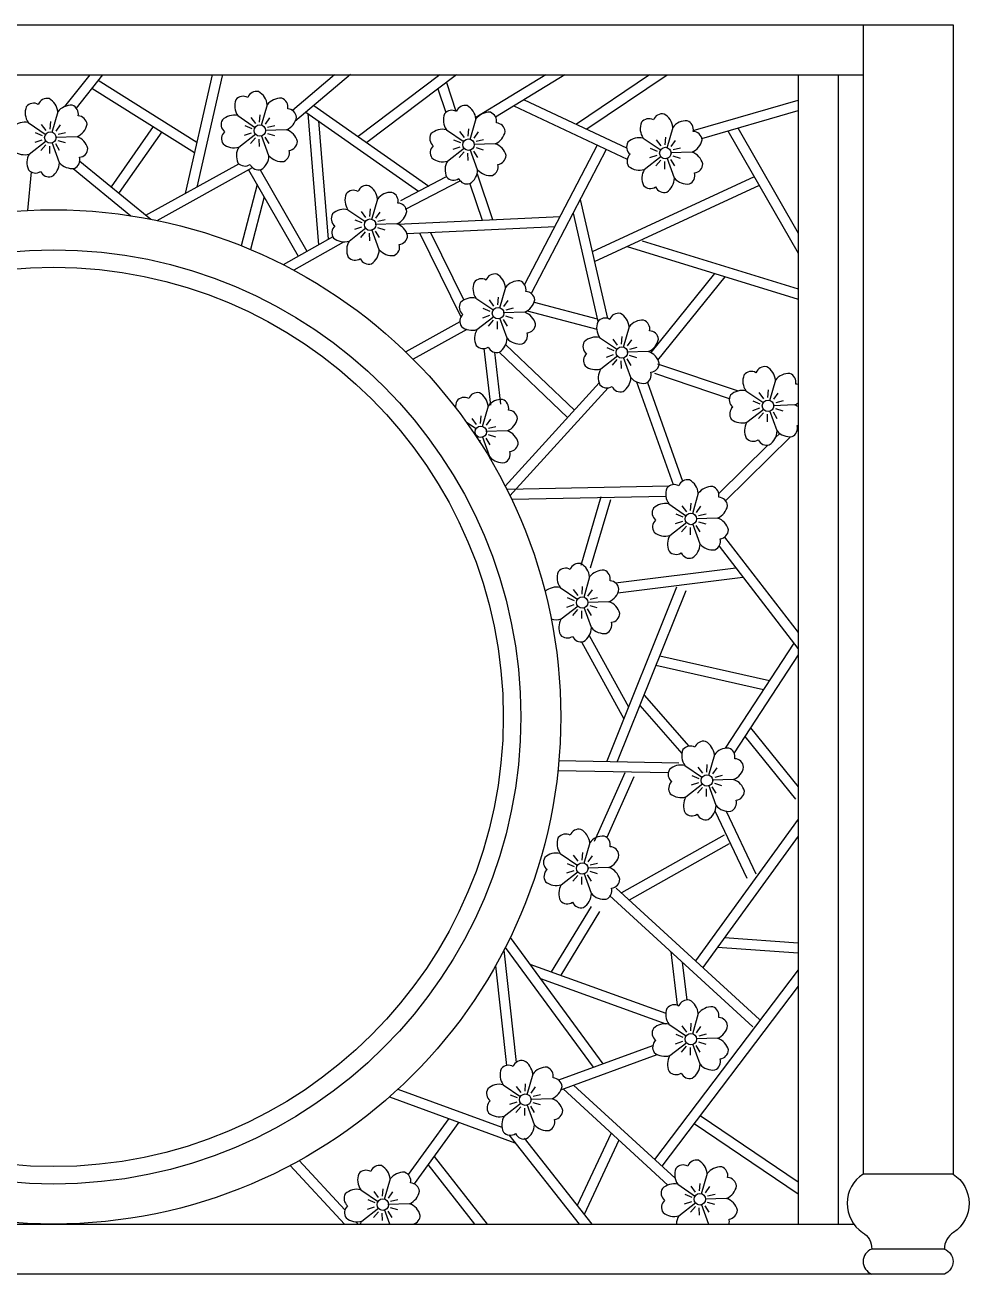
# Model space of a CAD drawing. Extents: x 4363 to 8027, y 1003 to 3503.
# Drawn here: x 6138 to 8027, y 1003 to 3503 of the extents above; entities that cross this region are included whole.
import ezdxf

# ---------------------------------------------------------------- set-up
doc = ezdxf.new("R2010")
doc.units = 0
doc.header["$LTSCALE"] = 60
doc.header["$MEASUREMENT"] = 0
for name, color, linetype in [('3', 3, 'CONTINUOUS'), ('4', 4, 'CONTINUOUS'), ('7', 7, 'CONTINUOUS')]:
    doc.layers.add(name, color=color, linetype=linetype)

msp = doc.modelspace()

# ---------------------------------------------------------------- linework, layer by layer
at = {"layer": '3', "linetype": 'BYBLOCK'}
for p, q in [((6267.2, 3402.9), (6216.9, 3339.5)), ((6292.7, 3402.9), (6240.2, 3336.7)), ((6512.2, 3402.9), (6458.1, 3165.4)), ((6532.4, 3401.4), (6481.6, 3178.4)), ((6756.9, 3402.9), (6673, 3331.7)), ((6788.9, 3403.8), (6677.7, 3309.4)), ((6968, 3402.9), (6804.5, 3279.5)), ((7001.2, 3402.9), (6821.7, 3267.4)), ((7179.8, 3402.9), (7039.8, 3317.8)), ((7218.3, 3402.9), (7079.6, 3318.6)), ((7387.9, 3402.9), (7241.5, 3304.1)), ((7423, 3402.4), (7262.5, 3294.2)), ((6271.6, 3376.3), (6476.9, 3247.8)), ((6284.1, 3392.1), (6481.6, 3268.5)), ((6981, 3387.7), (7000.3, 3330.2)), ((6964.2, 3375), (6980.1, 3327.7)), ((7137.1, 3353.3), (7341.8, 3256.8)), ((7475.3, 3291.8), (7685.1, 3352.6)), ((6203.3, 3328.9), (6191.4, 3287.5)), ((6622.6, 3342.9), (6610.7, 3301.5)), ((6700.1, 3328.4), (6925.3, 3170.1)), ((6703.9, 3325.8), (6725.4, 3063.1)), ((6715.9, 3341.8), (6946, 3180.1)), ((7116.3, 3340.9), (7343.1, 3234.1)), ((7492.3, 3275.9), (7685.1, 3331.7)), ((6144.2, 3307.5), (6179.9, 3283.3)), ((6170.4, 3303.9), (6179.5, 3291.8)), ((6188.6, 3309.4), (6187.3, 3294.2)), ((6208, 3302.9), (6199.3, 3290.5)), ((6563.5, 3321.4), (6599.2, 3297.3)), ((6577.5, 3301.4), (6591.5, 3295.5)), ((6589.7, 3317.9), (6598.8, 3305.7)), ((6607.9, 3323.3), (6606.6, 3308.2)), ((6627.3, 3316.9), (6618.6, 3304.5)), ((6638.1, 3301.2), (6623.3, 3297.7)), ((6725.1, 3310.8), (6744.6, 3073.9)), ((7040.2, 3314.7), (7028.3, 3273.3)), ((6158.2, 3287.4), (6172.2, 3281.6)), ((6241.9, 3279.3), (6198.9, 3277.9)), ((6218.8, 3287.3), (6204, 3283.8)), ((6394.3, 3299.5), (6309.9, 3179)), ((6411.3, 3288.9), (6326.2, 3167.5)), ((6565.6, 3258.6), (6599.6, 3285.1)), ((6577.1, 3282.4), (6591.4, 3287.3)), ((6589, 3265.7), (6598.9, 3277.3)), ((6626, 3241.2), (6611.3, 3281.7)), ((6661.2, 3293.3), (6618.2, 3291.8)), ((6626.4, 3265.7), (6618.5, 3278.6)), ((6638, 3280.8), (6623.5, 3285.2)), ((6981.1, 3293.3), (7016.8, 3269.2)), ((7007.3, 3289.7), (7016.4, 3277.6)), ((7025.5, 3295.2), (7024.3, 3280)), ((7044.9, 3288.7), (7036.2, 3276.3)), ((7375, 3276.4), (7410.7, 3252.3)), ((7419.4, 3278.3), (7418.2, 3263.2)), ((7434.1, 3297.9), (7422.2, 3256.5)), ((7544.3, 3291), (7685.1, 3046.3)), ((7564.1, 3296.7), (7685.1, 3086.4)), ((6146.3, 3244.6), (6180.3, 3271.1)), ((6157.8, 3268.4), (6172.1, 3273.3)), ((6169.7, 3251.8), (6179.6, 3263.3)), ((6187.6, 3245.5), (6187.4, 3260.6)), ((6206.7, 3227.2), (6192, 3267.7)), ((6207.1, 3251.7), (6199.2, 3264.7)), ((6218.7, 3266.8), (6204.2, 3271.3)), ((6606.9, 3259.5), (6606.7, 3274.6)), ((6983.2, 3230.5), (7017.2, 3256.9)), ((6994.7, 3254.3), (7009, 3259.2)), ((6995.1, 3273.2), (7009.2, 3267.4)), ((7043.6, 3213.1), (7029, 3253.6)), ((7078.8, 3265.1), (7035.8, 3263.7)), ((7044.1, 3237.5), (7036.2, 3250.5)), ((7055.7, 3273.1), (7040.9, 3269.6)), ((7055.6, 3252.6), (7041.1, 3257.1)), ((7283.1, 3262.3), (7137.7, 2983.2)), ((7301.2, 3253.8), (7150.9, 2965.5)), ((7389.1, 3256.4), (7403.1, 3250.5)), ((7401.2, 3272.9), (7410.3, 3260.8)), ((7438.8, 3271.9), (7430.1, 3259.5)), ((7449.7, 3256.2), (7434.9, 3252.7)), ((6247.5, 3230.5), (6389.3, 3114.1)), ((6379.7, 3121.9), (6565.7, 3225.1)), ((7006.6, 3237.6), (7016.5, 3249.1)), ((7024.6, 3231.3), (7024.3, 3246.5)), ((7377.2, 3213.6), (7411.1, 3240.1)), ((7388.6, 3237.4), (7403, 3242.3)), ((7400.6, 3220.7), (7410.5, 3232.3)), ((7418.5, 3214.5), (7418.3, 3229.6)), ((7437.6, 3196.2), (7422.9, 3236.7)), ((7472.8, 3248.3), (7429.7, 3246.8)), ((7438, 3220.7), (7430.1, 3233.6)), ((7449.5, 3235.8), (7435, 3240.2)), ((6149.8, 3208.8), (6142.5, 3131.5)), ((6234, 3215.7), (6349.3, 3121.1)), ((6402.2, 3111.5), (6592.9, 3217.3)), ((6585.3, 3213.1), (6684.6, 3040)), ((6608.4, 3212.9), (6702, 3049.9)), ((7042.4, 3204.9), (7073.2, 3113.4)), ((6602.2, 3183.7), (6570.1, 3061)), ((6890, 3151.6), (6980.3, 3199)), ((6899.3, 3133.9), (7008.6, 3191.2)), ((7028, 3185.2), (7052.4, 3112.5)), ((7597.2, 3199), (7272.9, 3049.1)), ((7607.2, 3181.6), (7277.1, 3029)), ((6616.4, 3158.9), (6588.8, 3053.4)), ((6843.2, 3154.5), (6831.3, 3113.1)), ((7249, 3153.5), (7303.5, 2915.6)), ((6784.1, 3133.1), (6819.8, 3109)), ((6810.3, 3129.5), (6819.4, 3117.4)), ((6828.5, 3135), (6827.3, 3119.8)), ((6847.9, 3128.5), (6839.2, 3116.1)), ((7234.7, 3126.2), (7284.4, 2909.4)), ((6798.2, 3113), (6812.2, 3107.2)), ((6881.9, 3104.9), (6838.8, 3103.5)), ((6858.7, 3112.9), (6844, 3109.4)), ((6883, 3104.5), (7208.8, 3119.8)), ((6753.6, 3079), (6654.3, 3022.8)), ((6786.3, 3070.3), (6820.2, 3096.7)), ((6797.7, 3094.1), (6812.1, 3099)), ((6809.7, 3077.4), (6819.5, 3088.9)), ((6827.6, 3071.1), (6827.3, 3086.3)), ((6846.7, 3052.9), (6832, 3093.4)), ((6847.1, 3077.3), (6839.2, 3090.3)), ((6858.6, 3092.4), (6844.1, 3096.9)), ((6902.2, 3085.4), (7198.7, 3099.3)), ((6927.4, 3086.6), (7010.1, 2918.8)), ((6949.2, 3087.6), (7015.9, 2952.4)), ((6775.3, 3068.3), (6675.5, 3011.9)), ((7342.6, 3059.3), (7685.1, 2954)), ((7373, 3070.9), (7685.1, 2975)), ((7517.8, 3005.4), (7390.4, 2847)), ((7099.3, 2977.5), (7087.4, 2936.1)), ((7538.4, 2999.1), (7403.8, 2831.8)), ((7040.2, 2956), (7075.9, 2931.9)), ((7066.4, 2952.5), (7075.5, 2940.4)), ((7084.6, 2957.9), (7083.4, 2942.8)), ((7104, 2951.5), (7095.3, 2939.1)), ((7054.2, 2936), (7068.3, 2930.1)), ((7137.9, 2927.9), (7094.9, 2926.4)), ((7114.8, 2935.8), (7100, 2932.3)), ((7142.8, 2930.8), (7281.9, 2894.3)), ((7156.6, 2947.8), (7283.2, 2914.7)), ((7007.9, 2908.6), (6899.7, 2848.4)), ((7042.3, 2893.2), (7076.3, 2919.7)), ((7053.8, 2917), (7068.1, 2921.9)), ((7065.7, 2900.3), (7075.6, 2911.9)), ((7083.6, 2894.1), (7083.4, 2909.2)), ((7102.7, 2875.8), (7088, 2916.3)), ((7103.2, 2900.3), (7095.2, 2913.2)), ((7114.7, 2915.4), (7100.2, 2919.8)), ((7021.9, 2893.5), (6914.5, 2833.7)), ((7287.8, 2877.3), (7323.5, 2853.2)), ((7332.2, 2879.2), (7331, 2864.1)), ((7346.9, 2898.8), (7335, 2857.4)), ((7056, 2855.2), (7069.7, 2741.8)), ((7099.9, 2863), (7237.2, 2731.8)), ((7301.9, 2857.3), (7315.9, 2851.5)), ((7314, 2873.8), (7323.1, 2861.7)), ((7351.6, 2872.8), (7342.9, 2860.4)), ((7362.4, 2857.2), (7347.7, 2853.6)), ((7077.1, 2847.9), (7089.5, 2744.2)), ((7086.7, 2847.9), (7223.7, 2717)), ((7289.9, 2814.5), (7323.9, 2841)), ((7301.4, 2838.3), (7315.7, 2843.2)), ((7313.3, 2821.7), (7323.2, 2833.2)), ((7331.3, 2815.4), (7331, 2830.5)), ((7350.3, 2797.1), (7335.7, 2837.6)), ((7385.6, 2849.2), (7342.5, 2847.7)), ((7350.8, 2821.6), (7342.9, 2834.5)), ((7362.3, 2836.7), (7347.8, 2841.1)), ((7397.5, 2805.7), (7547.3, 2755.3)), ((7403.8, 2824.7), (7565, 2770.4)), ((7286.9, 2786.4), (7098.8, 2579.9)), ((7305.1, 2776.7), (7108.3, 2560.7)), ((7361.8, 2788.6), (7434.7, 2582.8)), ((7383.4, 2787.6), (7453.5, 2589.5)), ((7639.6, 2792), (7627.6, 2750.6)), ((7580.5, 2770.5), (7616.1, 2746.4)), ((7594.5, 2750.5), (7608.5, 2744.7)), ((7606.6, 2767), (7615.7, 2754.9)), ((7624.8, 2772.4), (7623.6, 2757.3)), ((7644.3, 2766), (7635.5, 2753.6)), ((7655.1, 2750.4), (7640.3, 2746.8)), ((7064.7, 2740), (7052.7, 2698.6)), ((7582.6, 2707.7), (7616.6, 2734.2)), ((7594.1, 2731.5), (7608.4, 2736.4)), ((7606, 2714.9), (7615.9, 2726.4)), ((7643, 2690.3), (7628.3, 2730.8)), ((7678.2, 2742.4), (7635.1, 2740.9)), ((7643.4, 2714.8), (7635.5, 2727.7)), ((7654.9, 2729.9), (7640.5, 2734.3)), ((7020.4, 2708.5), (7041.3, 2694.4)), ((7031.7, 2715), (7040.8, 2702.9)), ((7049.9, 2720.5), (7048.7, 2705.3)), ((7069.4, 2714), (7060.7, 2701.6)), ((7623.9, 2708.6), (7623.7, 2723.7)), ((7068.1, 2638.4), (7053.4, 2678.9)), ((7103.3, 2690.4), (7060.3, 2689)), ((7068.5, 2662.8), (7060.6, 2675.8)), ((7080.2, 2698.4), (7065.4, 2694.9)), ((7080, 2677.9), (7065.6, 2682.4)), ((7670, 2678.7), (7539.9, 2550.6)), ((7648.3, 2685.4), (7640.1, 2677.3)), ((7685.1, 2693.6), (7683.5, 2692)), ((7048.9, 2666.7), (7048.8, 2671.8)), ((7624.4, 2661.9), (7526.2, 2565.1)), ((7426.4, 2579.5), (7102.3, 2572.9)), ((7420.4, 2559.4), (7111.9, 2553.1)), ((7290.2, 2558.3), (7249.9, 2421)), ((7309.3, 2552.7), (7269.1, 2415.4)), ((7485.3, 2565.6), (7473.4, 2524.2)), ((7426.2, 2544.1), (7461.9, 2520)), ((7452.4, 2540.6), (7461.5, 2528.5)), ((7470.6, 2546), (7469.3, 2530.9)), ((7490, 2539.6), (7481.3, 2527.2)), ((7428.3, 2481.3), (7462.3, 2507.8)), ((7439.8, 2505.1), (7454.1, 2510)), ((7440.2, 2524.1), (7454.2, 2518.2)), ((7488.7, 2463.9), (7474, 2504.4)), ((7523.9, 2516), (7480.9, 2514.5)), ((7489.1, 2488.4), (7481.2, 2501.3)), ((7500.8, 2523.9), (7486, 2520.4)), ((7500.7, 2503.5), (7486.2, 2507.9)), ((7451.7, 2488.4), (7461.6, 2500)), ((7469.6, 2482.2), (7469.4, 2497.3)), ((7537.7, 2477.9), (7685.1, 2286.7)), ((7526.7, 2459.5), (7684.3, 2254.9)), ((7319.8, 2386), (7560.3, 2416.3)), ((7208.8, 2376.8), (7244.4, 2352.7)), ((7253.1, 2378.7), (7251.9, 2363.5)), ((7267.8, 2398.2), (7255.9, 2356.8)), ((7441.8, 2377.4), (7302, 2029.4)), ((7324.3, 2366.4), (7574.1, 2397.9)), ((7222.8, 2356.7), (7236.8, 2350.9)), ((7234.9, 2373.2), (7244, 2361.1)), ((7272.6, 2372.2), (7263.8, 2359.8)), ((7283.4, 2356.6), (7268.6, 2353.1)), ((7460.4, 2370), (7323.2, 2028.5)), ((7210.9, 2314), (7244.9, 2340.4)), ((7222.3, 2337.8), (7236.7, 2342.7)), ((7234.3, 2321.1), (7244.2, 2332.6)), ((7252.2, 2314.8), (7252, 2330)), ((7271.3, 2296.6), (7256.6, 2337.1)), ((7306.5, 2348.6), (7263.4, 2347.2)), ((7271.7, 2321), (7263.8, 2334)), ((7283.2, 2336.1), (7268.7, 2340.6)), ((7267.1, 2281), (7345.6, 2138)), ((7251.4, 2268), (7336, 2114)), ((7676.3, 2265.4), (7539.1, 2055.1)), ((7408.2, 2240), (7627.6, 2190.7)), ((7685.1, 2242.2), (7556.9, 2045.8)), ((7400.6, 2221.2), (7615.9, 2172.9)), ((7376.7, 2161.8), (7466.3, 2059.4)), ((7368.4, 2141), (7452.5, 2044.7)), ((7578.3, 2078.6), (7679.9, 1953)), ((7589.8, 2096.2), (7685.1, 1978.3)), ((7206.3, 2030.7), (7446.6, 2026.2)), ((7517.4, 2042.2), (7505.4, 2000.8)), ((7204.3, 2010.8), (7425.3, 2006.6)), ((7338.3, 2005.9), (7276.7, 1868.6)), ((7458.3, 2020.7), (7494, 1996.6)), ((7472.3, 2000.7), (7486.3, 1994.9)), ((7484.4, 2017.2), (7493.5, 2005.1)), ((7502.6, 2022.6), (7501.4, 2007.5)), ((7522.1, 2016.2), (7513.4, 2003.8)), ((7532.9, 2000.6), (7518.1, 1997)), ((7356.5, 1997.8), (7302.1, 1876.5)), ((7460.4, 1957.9), (7494.4, 1984.4)), ((7471.9, 1981.7), (7486.2, 1986.6)), ((7483.8, 1965.1), (7493.7, 1976.6)), ((7520.8, 1940.5), (7506.1, 1981)), ((7556, 1992.6), (7513, 1991.1)), ((7521.2, 1965), (7513.3, 1978)), ((7532.7, 1980.1), (7518.3, 1984.5)), ((7501.7, 1958.8), (7501.5, 1973.9)), ((7518.6, 1930), (7582.6, 1795.1)), ((7541, 1929.4), (7600.7, 1803.6)), ((7685.1, 1913.3), (7479.4, 1630)), ((7537, 1881.3), (7331.6, 1765.5)), ((7685.1, 1879.3), (7494.3, 1616.4)), ((7267.9, 1866.1), (7256, 1824.7)), ((7546.9, 1863.9), (7347.1, 1751.3)), ((7208.8, 1844.7), (7244.5, 1820.5)), ((7235, 1841.1), (7244.1, 1829)), ((7253.2, 1846.6), (7251.9, 1831.4)), ((7272.6, 1840.1), (7263.9, 1827.7)), ((7210.9, 1781.8), (7244.9, 1808.3)), ((7222.4, 1805.6), (7236.7, 1810.5)), ((7222.8, 1824.6), (7236.8, 1818.8)), ((7234.3, 1789), (7244.2, 1800.5)), ((7271.3, 1764.4), (7256.6, 1804.9)), ((7306.5, 1816.5), (7263.5, 1815.1)), ((7271.7, 1788.9), (7263.8, 1801.9)), ((7283.4, 1824.5), (7268.6, 1821)), ((7283.3, 1804), (7268.8, 1808.5)), ((7252.2, 1782.7), (7252, 1797.8)), ((7321, 1775.2), (7607.8, 1512.5)), ((7307.5, 1760.5), (7594.3, 1497.7)), ((7270.7, 1738.8), (7190.7, 1607.8)), ((7287.7, 1728.4), (7209.9, 1600.8)), ((7109, 1676.4), (7294.4, 1423.8)), ((7537.7, 1676.2), (7685.1, 1665.9)), ((7096.2, 1650.9), (7120.9, 1426.3)), ((7099, 1656.3), (7274.9, 1416.6)), ((7523.8, 1657.2), (7685.1, 1645.8)), ((7430.4, 1647.9), (7443.3, 1540.7)), ((7453, 1627.1), (7462.1, 1551.3)), ((7079.5, 1620), (7101.4, 1420.2)), ((7148.1, 1623.1), (7420.3, 1524.9)), ((7685.1, 1611.8), (7397.7, 1232.4)), ((7169.3, 1594.2), (7420.4, 1503.7)), ((7685.1, 1578.7), (7412.5, 1218.8)), ((7426.2, 1502.9), (7461.9, 1478.7)), ((7470.6, 1504.8), (7469.4, 1489.6)), ((7485.3, 1524.3), (7473.4, 1482.9)), ((7440.3, 1482.8), (7454.3, 1477)), ((7452.4, 1499.3), (7461.5, 1487.2)), ((7490, 1498.3), (7481.3, 1485.9)), ((7500.8, 1482.7), (7486.1, 1479.2)), ((7206.2, 1391.5), (7394.2, 1460.4)), ((7428.3, 1440), (7462.3, 1466.5)), ((7439.8, 1463.8), (7454.1, 1468.7)), ((7451.7, 1447.2), (7461.6, 1458.7)), ((7469.7, 1440.9), (7469.4, 1456.1)), ((7488.8, 1422.6), (7474.1, 1463.1)), ((7524, 1474.7), (7480.9, 1473.3)), ((7489.2, 1447.1), (7481.3, 1460.1)), ((7500.7, 1462.2), (7486.2, 1466.7)), ((7210.4, 1371.7), (7403.1, 1442.4)), ((7153.8, 1403.2), (7141.9, 1361.8)), ((7094.7, 1381.8), (7130.4, 1357.7)), ((7120.9, 1378.3), (7130, 1366.1)), ((7139.1, 1383.7), (7137.9, 1368.6)), ((7158.5, 1377.2), (7149.8, 1364.9)), ((7235.8, 1381), (7438.8, 1194.7)), ((6867.4, 1357.6), (7118.3, 1265.7)), ((6884.2, 1372.7), (7092.4, 1296.5)), ((7108.7, 1361.8), (7122.8, 1355.9)), ((7192.5, 1353.7), (7149.4, 1352.2)), ((7169.3, 1361.6), (7154.5, 1358.1)), ((7214.7, 1373.3), (7424.2, 1180.9)), ((7096.8, 1319), (7130.8, 1345.5)), ((7108.3, 1342.8), (7122.6, 1347.7)), ((7120.2, 1326.1), (7130.1, 1337.7)), ((7138.2, 1319.9), (7137.9, 1335)), ((7157.2, 1301.6), (7142.6, 1342.1)), ((7157.7, 1326.1), (7149.8, 1339)), ((7169.2, 1341.2), (7154.7, 1345.6)), ((6986.3, 1314.1), (6904.8, 1201.8)), ((7005.8, 1306.9), (6916.3, 1183.6)), ((7477.1, 1304.1), (7685.1, 1163.4)), ((7489.2, 1320.1), (7685.1, 1187.6)), ((7106.1, 1281.2), (7246.7, 1102.9)), ((7310.9, 1284.9), (7243.1, 1139.8)), ((7136.7, 1274.7), (7272.2, 1102.9)), ((7326.4, 1270.7), (7257, 1122.2)), ((6686.7, 1229.9), (6778.1, 1131.3)), ((6956.8, 1238.4), (7062.9, 1102.9)), ((6668.6, 1220.1), (6777.1, 1102.9)), ((6944.2, 1222), (7037.5, 1102.9)), ((7503.1, 1203.9), (7491.2, 1162.5)), ((6868.6, 1193.2), (6856.7, 1151.8)), ((7444, 1182.4), (7479.7, 1158.3)), ((7470.2, 1178.9), (7479.3, 1166.8)), ((7488.4, 1184.3), (7487.2, 1169.2)), ((7507.8, 1177.9), (7499.1, 1165.5)), ((6809.6, 1171.7), (6845.2, 1147.6)), ((6823.6, 1151.7), (6837.6, 1145.9)), ((6835.7, 1168.2), (6844.8, 1156.1)), ((6853.9, 1173.6), (6852.7, 1158.5)), ((6873.4, 1167.2), (6864.6, 1154.8)), ((6884.2, 1151.6), (6869.4, 1148)), ((7458.1, 1162.4), (7472.1, 1156.6)), ((7541.8, 1154.3), (7498.7, 1152.8)), ((7518.7, 1162.2), (7503.9, 1158.7)), ((6811.7, 1108.9), (6845.7, 1135.4)), ((6823.1, 1132.7), (6837.5, 1137.6)), ((6835.1, 1116.1), (6845, 1127.6)), ((6868, 1102.9), (6857.4, 1132)), ((6907.3, 1143.6), (6864.2, 1142.1)), ((6872.5, 1116), (6864.6, 1129)), ((6884, 1131.1), (6869.5, 1135.5)), ((7446.2, 1119.6), (7480.1, 1146.1)), ((7457.6, 1143.4), (7472, 1148.3)), ((7469.6, 1126.8), (7479.4, 1138.3)), ((7487.5, 1120.5), (7487.2, 1135.6)), ((7506.6, 1102.2), (7491.9, 1142.7)), ((7507, 1126.7), (7499.1, 1139.6)), ((7518.5, 1141.8), (7504, 1146.2)), ((6800.1, 1107.6), (6804.4, 1102.9)), ((6853, 1109.8), (6852.8, 1124.9))]:
    msp.add_line(p, q, dxfattribs=at)
msp.add_circle((6195, 2117.9), 935, dxfattribs=at)
at = {"layer": '4'}
msp.add_lwpolyline([(7977.8, 1002.9), (4412.2, 1002.9, -0.68949), (4412.2, 1052.9, 0.272699), (4393.7, 1086.2, -0.537786), (4394.9, 1202.9), (4394.9, 3502.9), (7995.1, 3502.9), (7995.1, 1202.9, -0.537786), (7996.3, 1086.2, 0.272699), (7977.8, 1052.9, -0.68949)], format="xyb", close=True, dxfattribs=at)
msp.add_circle((6195, 2117.9), 900, dxfattribs=at)
at = {"layer": '7', "linetype": 'BYBLOCK'}
for p, q in [((7815.1, 3502.9), (7815.1, 1202.9)), ((4574.9, 3402.9), (7815.1, 3402.9)), ((7685.1, 3402.9), (7685.1, 1102.9)), ((7765.1, 3402.9), (7765.1, 1102.9)), ((7995.1, 1202.9), (7815.1, 1202.9)), ((4593.4, 1102.9), (7796.6, 1102.9)), ((7977.8, 1052.9), (7832.3, 1052.9))]:
    msp.add_line(p, q, dxfattribs=at)
for points in [[(6144.7, 3212.8, 0.372439), (6169, 3209.7, 0.372439), (6191.1, 3199.4, 0.24761), (6206.7, 3227.2, 0.24761), (6236.5, 3215.9, 0.372439), (6247, 3238, 0.372439), (6263.6, 3255.9, 0.24761), (6241.9, 3279.3, 0.24761), (6261.9, 3304.1, 0.372439), (6244.2, 3320.9, 0.372439), (6232.2, 3342.2, 0.24761), (6203.3, 3328.9, 0.24761), (6185.9, 3355.6, 0.372439), (6164.4, 3343.9, 0.372439), (6140.4, 3339.1, 0.24761), (6144.2, 3307.5, 0.24761), (6113.4, 3299.1, 0.372439), (6117.9, 3275.1, 0.372439), (6115, 3250.9, 0.24761), (6146.3, 3244.6, 0.24761)], [(6564, 3226.8, 0.372439), (6588.3, 3223.6, 0.372439), (6610.4, 3213.4, 0.24761), (6626, 3241.2, 0.24761), (6655.8, 3229.8, 0.372439), (6666.3, 3251.9, 0.372439), (6682.9, 3269.9, 0.24761), (6661.2, 3293.3, 0.24761), (6681.2, 3318.1, 0.372439), (6663.5, 3334.9, 0.372439), (6651.5, 3356.2, 0.24761), (6622.6, 3342.9, 0.24761), (6605.2, 3369.6, 0.372439), (6583.7, 3357.8, 0.372439), (6559.7, 3353.1, 0.24761), (6563.5, 3321.4, 0.24761), (6532.7, 3313.1, 0.372439), (6537.2, 3289.1, 0.372439), (6534.3, 3264.8, 0.24761), (6565.6, 3258.6, 0.24761)], [(6981.6, 3198.6, 0.372439), (7005.9, 3195.5, 0.372439), (7028.1, 3185.3, 0.24761), (7043.6, 3213.1, 0.24761), (7073.4, 3201.7, 0.372439), (7083.9, 3223.8, 0.372439), (7100.5, 3241.7, 0.24761), (7078.8, 3265.1, 0.24761), (7098.9, 3290, 0.372439), (7081.1, 3306.7, 0.372439), (7069.2, 3328.1, 0.24761), (7040.2, 3314.7, 0.24761), (7022.8, 3341.4, 0.372439), (7001.3, 3329.7, 0.372439), (6977.4, 3324.9, 0.24761), (6981.1, 3293.3, 0.24761), (6950.3, 3285, 0.372439), (6954.9, 3260.9, 0.372439), (6952, 3236.7, 0.24761), (6983.2, 3230.5, 0.24761)], [(7375.6, 3181.8, 0.372439), (7399.8, 3178.6, 0.372439), (7422, 3168.4, 0.24761), (7437.6, 3196.2, 0.24761), (7467.4, 3184.8, 0.372439), (7477.8, 3206.9, 0.372439), (7494.4, 3224.9, 0.24761), (7472.8, 3248.3, 0.24761), (7492.8, 3273.1, 0.372439), (7475, 3289.9, 0.372439), (7463.1, 3311.2, 0.24761), (7434.1, 3297.9, 0.24761), (7416.7, 3324.6, 0.372439), (7395.3, 3312.8, 0.372439), (7371.3, 3308.1, 0.24761), (7375, 3276.4, 0.24761), (7344.3, 3268.1, 0.372439), (7348.8, 3244.1, 0.372439), (7345.9, 3219.8, 0.24761), (7377.2, 3213.6, 0.24761)], [(6784.7, 3038.4, 0.372439), (6808.9, 3035.3, 0.372439), (6831.1, 3025.1, 0.24761), (6846.7, 3052.9, 0.24761), (6876.5, 3041.5, 0.372439), (6886.9, 3063.6, 0.372439), (6903.5, 3081.5, 0.24761), (6881.9, 3104.9, 0.24761), (6901.9, 3129.8, 0.372439), (6884.1, 3146.5, 0.372439), (6872.2, 3167.9, 0.24761), (6843.2, 3154.5, 0.24761), (6825.8, 3181.2, 0.372439), (6804.4, 3169.5, 0.372439), (6780.4, 3164.7, 0.24761), (6784.1, 3133.1, 0.24761), (6753.4, 3124.8, 0.372439), (6757.9, 3100.7, 0.372439), (6755, 3076.5, 0.24761), (6786.3, 3070.3, 0.24761)], [(7040.7, 2861.4, 0.372439), (7065, 2858.2, 0.372439), (7087.1, 2848, 0.24761), (7102.7, 2875.8, 0.24761), (7132.5, 2864.4, 0.372439), (7143, 2886.5, 0.372439), (7159.6, 2904.5, 0.24761), (7137.9, 2927.9, 0.24761), (7157.9, 2952.7, 0.372439), (7140.2, 2969.5, 0.372439), (7128.2, 2990.8, 0.24761), (7099.3, 2977.5, 0.24761), (7081.9, 3004.2, 0.372439), (7060.4, 2992.4, 0.372439), (7036.5, 2987.7, 0.24761), (7040.2, 2956, 0.24761), (7009.4, 2947.7, 0.372439), (7014, 2923.7, 0.372439), (7011.1, 2899.4, 0.24761), (7042.3, 2893.2, 0.24761)], [(7288.3, 2782.7, 0.372439), (7312.6, 2779.5, 0.372439), (7334.8, 2769.3, 0.24761), (7350.3, 2797.1, 0.24761), (7380.1, 2785.8, 0.372439), (7390.6, 2807.8, 0.372439), (7407.2, 2825.8, 0.24761), (7385.6, 2849.2, 0.24761), (7405.6, 2874, 0.372439), (7387.8, 2890.8, 0.372439), (7375.9, 2912.1, 0.24761), (7346.9, 2898.8, 0.24761), (7329.5, 2925.5, 0.372439), (7308, 2913.7, 0.372439), (7284.1, 2909, 0.24761), (7287.8, 2877.3, 0.24761), (7257, 2869, 0.372439), (7261.6, 2845, 0.372439), (7258.7, 2820.7, 0.24761), (7289.9, 2814.5, 0.24761)], [(7426.7, 2449.5, 0.372439), (7451, 2446.3, 0.372439), (7473.1, 2436.1, 0.24761), (7488.7, 2463.9, 0.24761), (7518.5, 2452.5, 0.372439), (7529, 2474.6, 0.372439), (7545.6, 2492.6, 0.24761), (7523.9, 2516, 0.24761), (7543.9, 2540.8, 0.372439), (7526.2, 2557.6, 0.372439), (7514.2, 2578.9, 0.24761), (7485.3, 2565.6, 0.24761), (7467.9, 2592.3, 0.372439), (7446.4, 2580.5, 0.372439), (7422.4, 2575.8, 0.24761), (7426.2, 2544.1, 0.24761), (7395.4, 2535.8, 0.372439), (7399.9, 2511.8, 0.372439), (7397, 2487.5, 0.24761), (7428.3, 2481.3, 0.24761)], [(7458.8, 1926.1, 0.372439), (7483, 1923, 0.372439), (7505.2, 1912.7, 0.24761), (7520.8, 1940.5, 0.24761), (7550.6, 1929.2, 0.372439), (7561, 1951.3, 0.372439), (7577.6, 1969.2, 0.24761), (7556, 1992.6, 0.24761), (7576, 2017.4, 0.372439), (7558.2, 2034.2, 0.372439), (7546.3, 2055.5, 0.24761), (7517.4, 2042.2, 0.24761), (7499.9, 2068.9, 0.372439), (7478.5, 2057.1, 0.372439), (7454.5, 2052.4, 0.24761), (7458.3, 2020.7, 0.24761), (7427.5, 2012.4, 0.372439), (7432, 1988.4, 0.372439), (7429.1, 1964.1, 0.24761), (7460.4, 1957.9, 0.24761)], [(7209.3, 1750, 0.372439), (7233.5, 1746.9, 0.372439), (7255.7, 1736.6, 0.24761), (7271.3, 1764.4, 0.24761), (7301.1, 1753.1, 0.372439), (7311.6, 1775.2, 0.372439), (7328.2, 1793.1, 0.24761), (7306.5, 1816.5, 0.24761), (7326.5, 1841.3, 0.372439), (7308.8, 1858.1, 0.372439), (7296.8, 1879.4, 0.24761), (7267.9, 1866.1, 0.24761), (7250.4, 1892.8, 0.372439), (7229, 1881.1, 0.372439), (7205, 1876.3, 0.24761), (7208.8, 1844.7, 0.24761), (7178, 1836.3, 0.372439), (7182.5, 1812.3, 0.372439), (7179.6, 1788.1, 0.24761), (7210.9, 1781.8, 0.24761)], [(7426.8, 1408.2, 0.372439), (7451, 1405.1, 0.372439), (7473.2, 1394.8, 0.24761), (7488.8, 1422.6, 0.24761), (7518.5, 1411.3, 0.372439), (7529, 1433.4, 0.372439), (7545.6, 1451.3, 0.24761), (7524, 1474.7, 0.24761), (7544, 1499.5, 0.372439), (7526.2, 1516.3, 0.372439), (7514.3, 1537.6, 0.24761), (7485.3, 1524.3, 0.24761), (7467.9, 1551, 0.372439), (7446.4, 1539.3, 0.372439), (7422.5, 1534.5, 0.24761), (7426.2, 1502.9, 0.24761), (7395.4, 1494.5, 0.372439), (7400, 1470.5, 0.372439), (7397.1, 1446.3, 0.24761), (7428.3, 1440, 0.24761)], [(7095.2, 1287.1, 0.372439), (7119.5, 1284, 0.372439), (7141.7, 1273.8, 0.24761), (7157.2, 1301.6, 0.24761), (7187, 1290.2, 0.372439), (7197.5, 1312.3, 0.372439), (7214.1, 1330.2, 0.24761), (7192.5, 1353.7, 0.24761), (7212.5, 1378.5, 0.372439), (7194.7, 1395.3, 0.372439), (7182.8, 1416.6, 0.24761), (7153.8, 1403.2, 0.24761), (7136.4, 1429.9, 0.372439), (7114.9, 1418.2, 0.372439), (7091, 1413.5, 0.24761), (7094.7, 1381.8, 0.24761), (7063.9, 1373.5, 0.372439), (7068.5, 1349.5, 0.372439), (7065.6, 1325.2, 0.24761), (7096.8, 1319, 0.24761)]]:
    msp.add_lwpolyline(points, format="xyb", close=True, dxfattribs=at)
for points in [[(7685.1, 2783.2, 0.063471), (7680.4, 2784, 0.372439), (7668.5, 2805.3, 0.24761), (7639.6, 2792, 0.24761), (7622.1, 2818.7, 0.372439), (7600.7, 2806.9, 0.372439), (7576.7, 2802.2, 0.24761), (7580.5, 2770.5, 0.24761), (7549.7, 2762.2, 0.372439), (7554.2, 2738.2, 0.372439), (7551.3, 2713.9, 0.24761), (7582.6, 2707.7, 0.24761), (7581, 2675.9, 0.372439), (7605.2, 2672.7, 0.372439), (7627.4, 2662.5, 0.24761), (7643, 2690.3, 0.24761), (7672.8, 2679, 0.372439), (7683.2, 2701, 0.025105), (7685.1, 2701.3)], [(7067.9, 2635.8, 0.01907), (7068.1, 2638.4, 0.24761), (7097.9, 2627, 0.372439), (7108.3, 2649.1, 0.372439), (7124.9, 2667, 0.24761), (7103.3, 2690.4, 0.24761), (7123.3, 2715.3, 0.372439), (7105.5, 2732, 0.372439), (7093.6, 2753.4, 0.24761), (7064.7, 2740, 0.24761), (7047.2, 2766.7, 0.372439), (7025.8, 2755, 0.372439), (7001.8, 2750.2, 0.10179), (6999.6, 2736.7, 0.10179)], [(7685.1, 2739, 0.056171), (7678.2, 2742.4, 0.058373), (7685.1, 2746.4, 0.058373)], [(7190.8, 2314.1, 0.149869), (7210.9, 2314, 0.24761), (7209.3, 2282.1, 0.372439), (7233.5, 2279, 0.372439), (7255.7, 2268.7, 0.24761), (7271.3, 2296.6, 0.24761), (7301.1, 2285.2, 0.372439), (7311.5, 2307.3, 0.372439), (7328.1, 2325.2, 0.24761), (7306.5, 2348.6, 0.24761), (7326.5, 2373.5, 0.372439), (7308.7, 2390.2, 0.372439), (7296.8, 2411.6, 0.24761), (7267.8, 2398.2, 0.24761), (7250.4, 2424.9, 0.372439), (7229, 2413.2, 0.372439), (7205, 2408.4, 0.24761), (7208.8, 2376.8, 0.242434), (7178.5, 2368.9, 0.242434)], [(7546.8, 1102.9, 0.137302), (7546.8, 1112.9, 0.372439), (7563.4, 1130.9, 0.24761), (7541.8, 1154.3, 0.24761), (7561.8, 1179.1, 0.372439), (7544, 1195.9, 0.372439), (7532.1, 1217.2, 0.24761), (7503.1, 1203.9, 0.24761), (7485.7, 1230.6, 0.372439), (7464.3, 1218.8, 0.372439), (7440.3, 1214.1, 0.24761), (7444, 1182.4, 0.24761), (7413.3, 1174.1, 0.372439), (7417.8, 1150.1, 0.372439), (7414.9, 1125.8, 0.24761), (7446.2, 1119.6, 0.129447), (7441.4, 1102.9, 0.129447)], [(6915.4, 1102.9, 0.324958), (6928.9, 1120.2, 0.24761), (6907.3, 1143.6, 0.24761), (6927.3, 1168.4, 0.372439), (6909.5, 1185.2, 0.372439), (6897.6, 1206.5, 0.24761), (6868.6, 1193.2, 0.24761), (6851.2, 1219.9, 0.372439), (6829.8, 1208.1, 0.372439), (6805.8, 1203.4, 0.24761), (6809.6, 1171.7, 0.24761), (6778.8, 1163.4, 0.372439), (6783.3, 1139.4, 0.372439), (6780.4, 1115.1, 0.24761), (6811.7, 1108.9, 0.048985), (6808.8, 1102.9, 0.048985)], [(7815.1, 1202.9, 0.537786), (7813.9, 1086.2, -0.272699), (7832.3, 1052.9, 0.68949), (7832.3, 1002.9)]]:
    msp.add_lwpolyline(points, format="xyb", dxfattribs=at)
for centre, radius in [((6607.8, 3291.5), 11.5), ((6188.5, 3277.5), 11.5), ((7025.4, 3263.3), 11.5), ((7419.3, 3246.5), 11.5), ((6195, 2117.9), 1015), ((6828.4, 3103.1), 11.5), ((7084.5, 2926.1), 11.5), ((7332.1, 2847.4), 11.5), ((7624.8, 2740.6), 11.5), ((7049.9, 2688.6), 11.5), ((7470.5, 2514.2), 11.5), ((7253, 2346.8), 11.5), ((7502.6, 1990.8), 11.5), ((7253.1, 1814.7), 11.5), ((7470.5, 1472.9), 11.5), ((7139, 1351.9), 11.5), ((6853.8, 1141.8), 11.5), ((7488.3, 1152.5), 11.5)]:
    msp.add_circle(centre, radius, dxfattribs=at)

doc.saveas('drawing.dxf')
